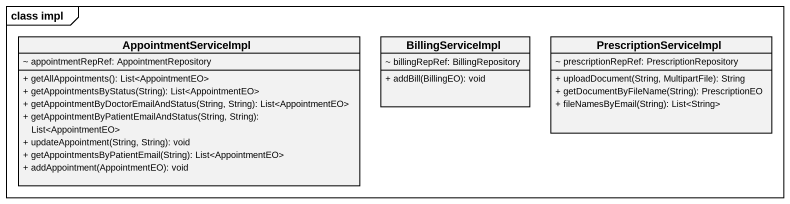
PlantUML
@startuml
mainframe class impl
hide circle
hide empty members
skinparam classAttributeIconSize 0
class AppointmentServiceImpl {
  ~ appointmentRepRef: AppointmentRepository
  + getAllAppointments(): List<AppointmentEO>
  + getAppointmentsByStatus(String): List<AppointmentEO>
  + getAppointmentByDoctorEmailAndStatus(String, String): List<AppointmentEO>
  + getAppointmentByPatientEmailAndStatus(String, String): List<AppointmentEO>
  + updateAppointment(String, String): void
  + getAppointmentsByPatientEmail(String): List<AppointmentEO>
  + addAppointment(AppointmentEO): void
}
class BillingServiceImpl {
  ~ billingRepRef: BillingRepository
  + addBill(BillingEO): void
}
class PrescriptionServiceImpl {
  ~ prescriptionRepRef: PrescriptionRepository
  + uploadDocument(String, MultipartFile): String
  + getDocumentByFileName(String): PrescriptionEO
  + fileNamesByEmail(String): List<String>
}
@enduml
